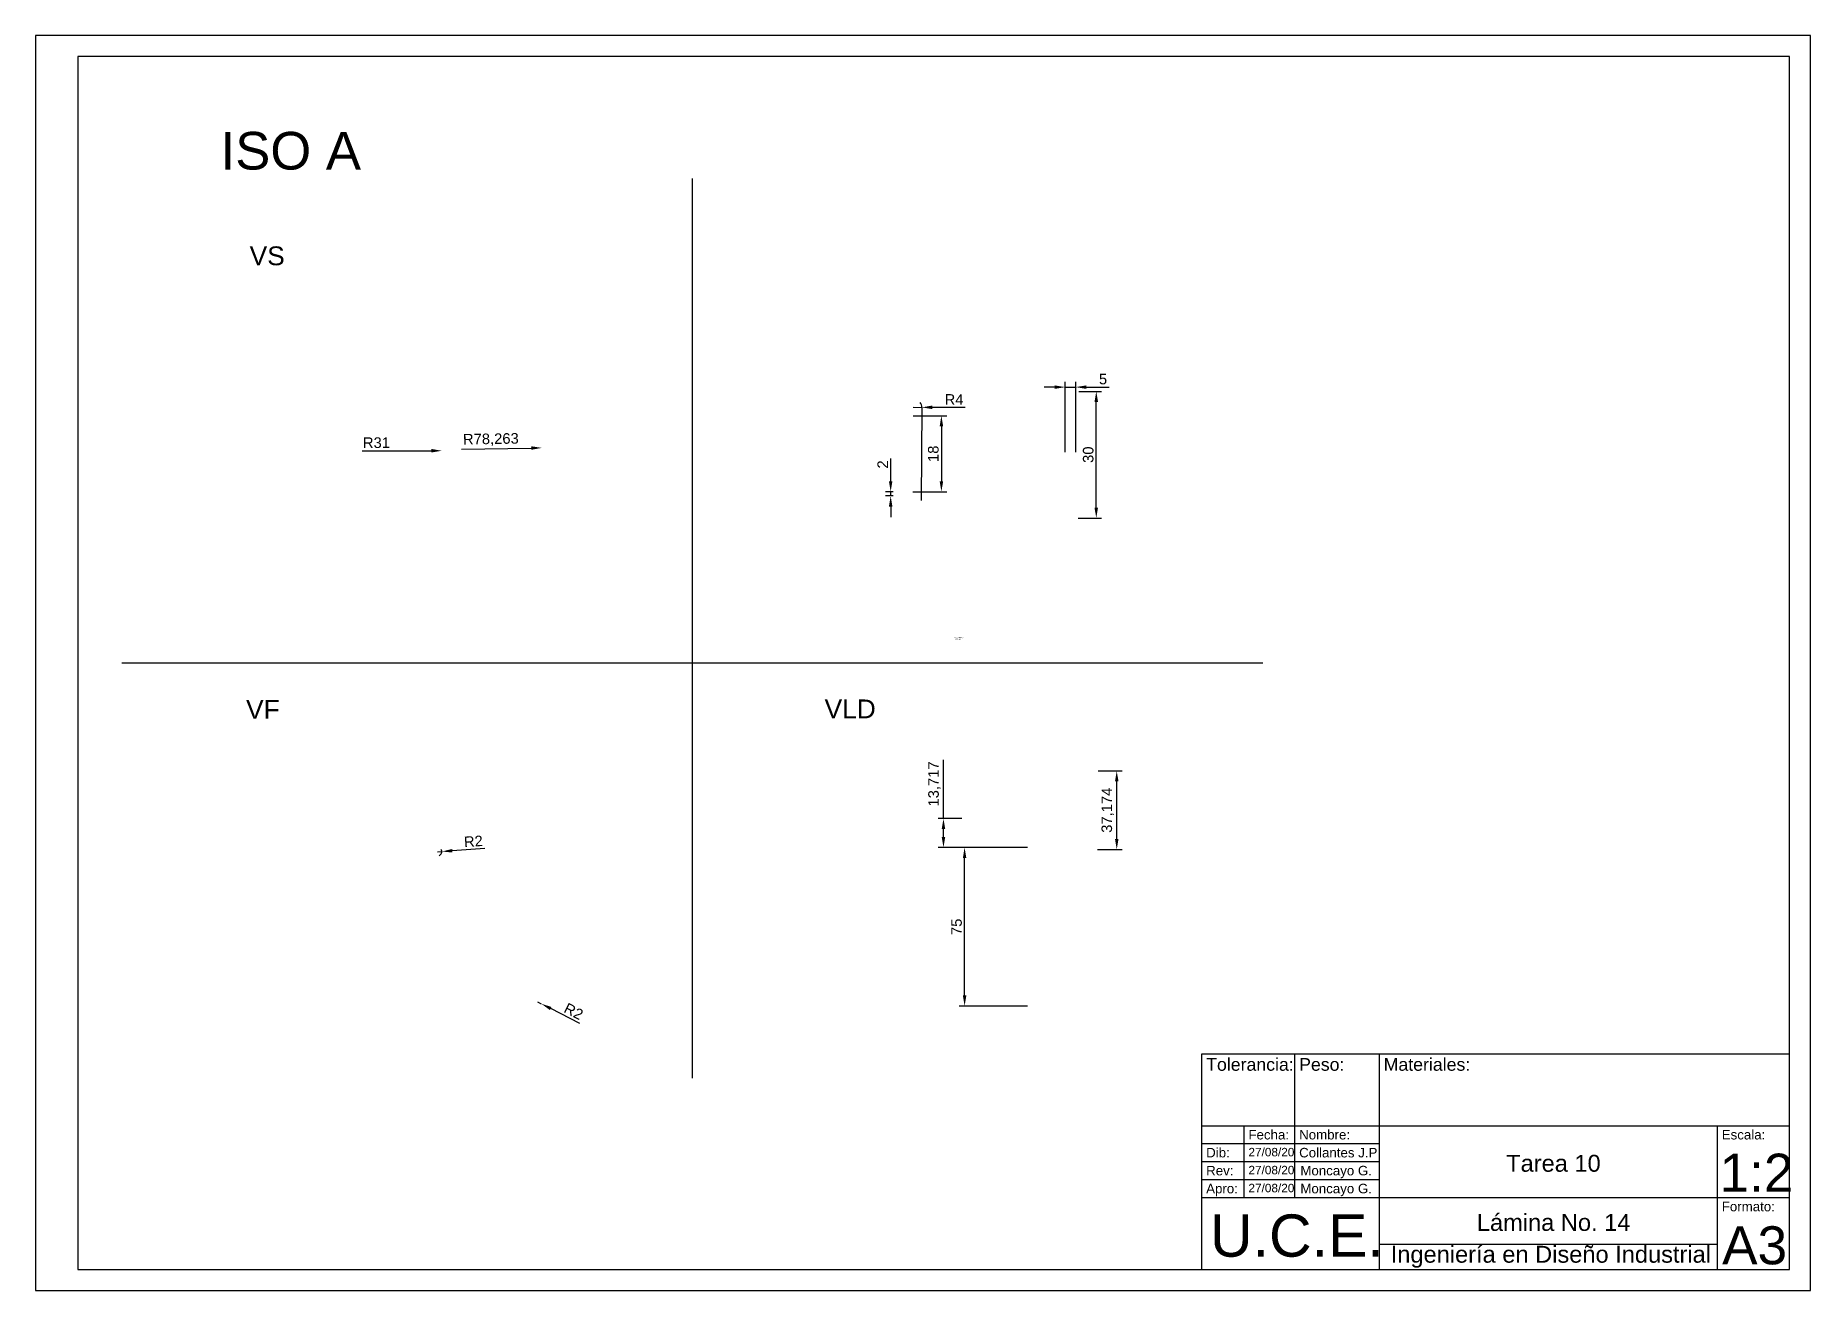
# Paper-space layout 'Presentación' of a CAD drawing. Header units: inches, sheet in millimetres. Extents: x 0 to 420, y 0 to 297.
import ezdxf

# ---------------------------------------------------------------- set-up
doc = ezdxf.new("R2010")
doc.units = ezdxf.units.IN
doc.header["$MEASUREMENT"] = 0
doc.layers.add('Cotas', color=172, linetype='Continuous', lineweight=9)
doc.layers.add('MD_Anotación', color=7, linetype='Continuous', lineweight=25)
doc.styles.get("Standard").update_dxf_attribs({"font": 'arial.ttf'})
doc.dimstyles.new('ISO-25', dxfattribs={"dimtxt": 2.5, "dimasz": 2.5, "dimexe": 1.25, "dimexo": 0.625, "dimtad": 1, "dimdec": 3, "dimtxsty": 'Standard', "dimcen": 2.5, "dimadec": 0, "dimazin": 0, "dimtfac": 1, "dimtdec": 3, "dimtmove": 0, "dimatfit": 3, "dimfxl": 1, "dimarcsym": 0})

# ---------------------------------------------------------------- blocks, each defined once
blk = doc.blocks.new('*D27')
at = {"layer": 'Cotas', "color": 0, "lineweight": -2, "transparency": 16777216}
blk.add_line((77.3, 198.73), (93.67, 198.73), dxfattribs=at)
at = {"layer": 'Cotas', "color": 0, "transparency": 16777216}
blk.add_solid([(93.67, 199.15), (93.67, 198.31), (96.17, 198.73)], dxfattribs=at)
at = {"layer": 'Defpoints', "color": 0, "transparency": 16777216}
for p in [(80.67, 198.73), (96.17, 198.73)]:
    blk.add_point(p, dxfattribs=at)
at = {"layer": 'Cotas', "color": 0, "transparency": 16777216, "insert": (80.67, 200.63), "char_height": 2.5, "attachment_point": 5}
blk.add_mtext('R31', dxfattribs=at)
blk = doc.blocks.new('*D28')
at = {"layer": 'Cotas', "color": 0, "lineweight": -2, "transparency": 16777216}
blk.add_line((100.78, 199.08), (117.29, 199.37), dxfattribs=at)
at = {"layer": 'Cotas', "color": 0, "transparency": 16777216}
blk.add_solid([(117.29, 199.79), (117.3, 198.95), (119.79, 199.41)], dxfattribs=at)
at = {"layer": 'Defpoints', "color": 0, "transparency": 16777216}
for p in [(80.67, 198.73), (119.79, 199.41)]:
    blk.add_point(p, dxfattribs=at)
at = {"layer": 'Cotas', "color": 0, "transparency": 16777216, "insert": (107.75, 201.33), "char_height": 2.5, "attachment_point": 5, "rotation": 1.0022}
blk.add_mtext('R78,263', dxfattribs=at)
blk = doc.blocks.new('*D29')
at = {"layer": 'Cotas', "color": 0, "lineweight": -2, "transparency": 16777216}
for p, q in [((118.8, 68.32), (119.69, 67.86)), ((128.82, 63.19), (121.92, 66.72))]:
    blk.add_line(p, q, dxfattribs=at)
at = {"layer": 'Cotas', "color": 0, "transparency": 16777216}
blk.add_solid([(122.11, 67.09), (121.73, 66.35), (119.69, 67.86)], dxfattribs=at)
at = {"layer": 'Defpoints', "color": 0, "transparency": 16777216}
for p in [(118.8, 68.32), (119.69, 67.86)]:
    blk.add_point(p, dxfattribs=at)
at = {"layer": 'Cotas', "color": 0, "transparency": 16777216, "insert": (127.34, 66.06), "char_height": 2.5, "attachment_point": 5, "rotation": 332.9032}
blk.add_mtext('R2', dxfattribs=at)
blk = doc.blocks.new('*D30')
at = {"layer": 'Cotas', "color": 0, "lineweight": -2, "transparency": 16777216}
for p, q in [((95.13, 103.82), (96.13, 103.89)), ((106.36, 104.61), (98.62, 104.06))]:
    blk.add_line(p, q, dxfattribs=at)
blk.add_arc((95.13, 103.82), 1, 292.4102, 33.6901, dxfattribs=at)
at = {"layer": 'Cotas', "color": 0, "transparency": 16777216}
blk.add_solid([(98.6, 104.48), (98.65, 103.65), (96.13, 103.89)], dxfattribs=at)
at = {"layer": 'Defpoints', "color": 0, "transparency": 16777216}
for p in [(95.13, 103.82), (96.13, 103.89)]:
    blk.add_point(p, dxfattribs=at)
at = {"layer": 'Cotas', "color": 0, "transparency": 16777216, "insert": (103.61, 106.3), "char_height": 2.5, "attachment_point": 5, "rotation": 4.0299}
blk.add_mtext('R2', dxfattribs=at)
blk = doc.blocks.new('*D31')
at = {"layer": 'Cotas', "color": 0, "lineweight": -2, "transparency": 16777216}
for p, q in [((214.84, 111.68), (214.84, 125.57)), ((219.22, 111.68), (213.59, 111.68)), ((214.84, 107.32), (214.84, 109.18)), ((219.22, 104.82), (213.59, 104.82))]:
    blk.add_line(p, q, dxfattribs=at)
at = {"layer": 'Cotas', "color": 0, "transparency": 16777216}
for points in [[(214.43, 109.18), (215.26, 109.18), (214.84, 111.68)], [(214.43, 107.32), (215.26, 107.32), (214.84, 104.82)]]:
    blk.add_solid(points, dxfattribs=at)
at = {"layer": 'Defpoints', "color": 0, "transparency": 16777216}
for p in [(214.84, 111.68), (219.84, 111.68), (219.84, 104.82)]:
    blk.add_point(p, dxfattribs=at)
at = {"layer": 'Cotas', "color": 0, "transparency": 16777216, "insert": (212.72, 119.87), "char_height": 2.5, "attachment_point": 5, "rotation": 90}
blk.add_mtext('13,717', dxfattribs=at)
blk = doc.blocks.new('*D32')
at = {"layer": 'Cotas', "color": 0, "lineweight": -2, "transparency": 16777216}
for p, q in [((251.47, 122.96), (257.09, 122.96)), ((255.84, 106.87), (255.84, 120.46)), ((251.27, 104.37), (257.09, 104.37))]:
    blk.add_line(p, q, dxfattribs=at)
at = {"layer": 'Cotas', "color": 0, "transparency": 16777216}
for points in [[(255.43, 120.46), (256.26, 120.46), (255.84, 122.96)], [(255.43, 106.87), (256.26, 106.87), (255.84, 104.37)]]:
    blk.add_solid(points, dxfattribs=at)
at = {"layer": 'Defpoints', "color": 0, "transparency": 16777216}
for p in [(250.84, 122.96), (255.84, 122.96), (250.64, 104.37)]:
    blk.add_point(p, dxfattribs=at)
at = {"layer": 'Cotas', "color": 0, "transparency": 16777216, "insert": (253.72, 113.66), "char_height": 2.5, "attachment_point": 5, "rotation": 90}
blk.add_mtext('37,174', dxfattribs=at)
blk = doc.blocks.new('*D33')
at = {"layer": 'Cotas', "color": 0, "lineweight": -2, "transparency": 16777216}
for p, q in [((234.72, 104.82), (218.59, 104.82)), ((219.84, 69.82), (219.84, 102.32)), ((234.72, 67.32), (218.59, 67.32))]:
    blk.add_line(p, q, dxfattribs=at)
at = {"layer": 'Cotas', "color": 0, "transparency": 16777216}
for points in [[(219.43, 102.32), (220.26, 102.32), (219.84, 104.82)], [(219.43, 69.82), (220.26, 69.82), (219.84, 67.32)]]:
    blk.add_solid(points, dxfattribs=at)
at = {"layer": 'Defpoints', "color": 0, "transparency": 16777216}
for p in [(219.84, 104.82), (235.34, 104.82), (235.34, 67.32)]:
    blk.add_point(p, dxfattribs=at)
at = {"layer": 'Cotas', "color": 0, "transparency": 16777216, "insert": (217.95, 86.07), "char_height": 2.5, "attachment_point": 5, "rotation": 90}
blk.add_mtext('75', dxfattribs=at)
blk = doc.blocks.new('*D44')
at = {"layer": 'Cotas', "color": 0, "lineweight": -2, "transparency": 16777216}
for p, q in [((246.86, 212.79), (252.25, 212.79)), ((251, 185.29), (251, 210.29)), ((246.69, 182.79), (252.25, 182.79))]:
    blk.add_line(p, q, dxfattribs=at)
at = {"layer": 'Cotas', "color": 0, "transparency": 16777216}
for points in [[(250.58, 210.29), (251.42, 210.29), (251, 212.79)], [(250.58, 185.29), (251.42, 185.29), (251, 182.79)]]:
    blk.add_solid(points, dxfattribs=at)
at = {"layer": 'Defpoints', "color": 0, "transparency": 16777216}
for p in [(246.23, 212.79), (251, 212.79), (246.06, 182.79)]:
    blk.add_point(p, dxfattribs=at)
at = {"layer": 'Cotas', "color": 0, "transparency": 16777216, "insert": (249.1, 197.79), "char_height": 2.5, "attachment_point": 5, "rotation": 90}
blk.add_mtext('30', dxfattribs=at)
blk = doc.blocks.new('*D45')
at = {"layer": 'Cotas', "color": 0, "lineweight": -2, "transparency": 16777216}
for p, q in [((210.33, 207.01), (215.6, 207.01)), ((214.35, 204.51), (214.35, 191.51)), ((210.22, 189.01), (215.6, 189.01))]:
    blk.add_line(p, q, dxfattribs=at)
at = {"layer": 'Cotas', "color": 0, "transparency": 16777216}
for points in [[(213.94, 204.51), (214.77, 204.51), (214.35, 207.01)], [(213.94, 191.51), (214.77, 191.51), (214.35, 189.01)]]:
    blk.add_solid(points, dxfattribs=at)
at = {"layer": 'Defpoints', "color": 0, "transparency": 16777216}
for p in [(209.7, 207.01), (209.6, 189.01), (214.35, 189.01)]:
    blk.add_point(p, dxfattribs=at)
at = {"layer": 'Cotas', "color": 0, "transparency": 16777216, "insert": (212.45, 198.01), "char_height": 2.5, "attachment_point": 5, "rotation": 90}
blk.add_mtext('18', dxfattribs=at)
blk = doc.blocks.new('*D46')
at = {"layer": 'Cotas', "color": 0, "lineweight": -2, "transparency": 16777216}
for p, q in [((202.35, 191.53), (202.35, 196.93)), ((202.97, 189.03), (201.1, 189.03)), ((202.35, 188.03), (202.35, 189.03)), ((202.97, 188.03), (201.1, 188.03)), ((202.35, 185.53), (202.35, 183.03))]:
    blk.add_line(p, q, dxfattribs=at)
at = {"layer": 'Cotas', "color": 0, "transparency": 16777216}
for points in [[(201.94, 191.53), (202.77, 191.53), (202.35, 189.03)], [(201.94, 185.53), (202.77, 185.53), (202.35, 188.03)]]:
    blk.add_solid(points, dxfattribs=at)
at = {"layer": 'Defpoints', "color": 0, "transparency": 16777216}
for p in [(202.35, 189.03), (203.6, 189.03), (203.59, 188.03)]:
    blk.add_point(p, dxfattribs=at)
at = {"layer": 'Cotas', "color": 0, "transparency": 16777216, "insert": (200.47, 195.48), "char_height": 2.5, "attachment_point": 5, "rotation": 90}
blk.add_mtext('2', dxfattribs=at)
blk = doc.blocks.new('*D47')
at = {"layer": 'Cotas', "color": 0, "lineweight": -2, "transparency": 16777216}
for p, q in [((207.71, 209.01), (209.71, 209)), ((219.98, 209), (212.21, 209))]:
    blk.add_line(p, q, dxfattribs=at)
blk.add_arc((207.71, 209.01), 2, 359.6733, 35.7708, dxfattribs=at)
at = {"layer": 'Cotas', "color": 0, "transparency": 16777216}
blk.add_solid([(212.21, 209.42), (212.21, 208.59), (209.71, 209)], dxfattribs=at)
at = {"layer": 'Defpoints', "color": 0, "transparency": 16777216}
for p in [(207.71, 209.01), (209.71, 209)]:
    blk.add_point(p, dxfattribs=at)
at = {"layer": 'Cotas', "color": 0, "transparency": 16777216, "insert": (217.35, 210.87), "char_height": 2.5, "attachment_point": 5, "rotation": 359.961}
blk.add_mtext('R4', dxfattribs=at)
blk = doc.blocks.new('*D48')
at = {"layer": 'Cotas', "color": 0, "lineweight": -2, "transparency": 16777216}
for p, q in [((243.65, 198.43), (243.65, 215.04)), ((246.15, 198.41), (246.15, 215.04)), ((241.15, 213.79), (238.65, 213.79)), ((243.65, 213.79), (246.15, 213.79)), ((248.65, 213.79), (254.06, 213.79))]:
    blk.add_line(p, q, dxfattribs=at)
at = {"layer": 'Cotas', "color": 0, "transparency": 16777216}
for points in [[(241.15, 214.2), (241.15, 213.37), (243.65, 213.79)], [(248.65, 214.2), (248.65, 213.37), (246.15, 213.79)]]:
    blk.add_solid(points, dxfattribs=at)
at = {"layer": 'Defpoints', "color": 0, "transparency": 16777216}
for p in [(246.15, 213.79), (243.65, 197.8), (246.15, 197.79)]:
    blk.add_point(p, dxfattribs=at)
at = {"layer": 'Cotas', "color": 0, "transparency": 16777216, "insert": (252.6, 215.68), "char_height": 2.5, "attachment_point": 5}
blk.add_mtext('5', dxfattribs=at)

psp = doc.layouts.new('Presentación')

# ---------------------------------------------------------------- linework, layer by layer
for p, q in [((420, 297), (0, 297)), ((0, 297), (0, 0)), ((420, 0), (420, 297)), ((415, 292), (10, 292)), ((10, 292), (10, 5)), ((415, 5), (415, 292)), ((155.40615, 263.14074), (155.40615, 50.23952)), ((207.70024, 207.00584), (212.24754, 207.00584)), ((209.71161, 208.99441), (209.58618, 186.99476)), ((207.59762, 189.00613), (210.85801, 189.00613)), ((155.40615, 148.5), (20.40615, 148.5)), ((290.40615, 148.5), (155.40615, 148.5)), ((276, 56), (415, 56)), ((276, 5), (276, 56)), ((298, 22), (298, 56)), ((318, 5), (318, 56)), ((276, 39), (415, 39)), ((286, 22), (286, 39)), ((398, 5), (398, 39)), ((276, 34.75), (318, 34.75)), ((276, 30.5), (318, 30.5)), ((276, 26.25), (318, 26.25)), ((276, 22), (415, 22)), ((318, 11), (398, 11)), ((10, 5), (415, 5)), ((276, 8), (276, 8)), ((0, 0), (420, 0))]:
    psp.add_line(p, q)

# ---------------------------------------------------------------- texts
for s, height, p in [('ISO A', 8.912218, (43.80476, 265.27626, 4786.9812)), ('VS', 4.456109, (50.67201, 242.62689, 2393.4906)), ('VF', 4.456109, (49.82416, 135.28838, 2393.4906)), ('VLD', 4.456109, (186.71748, 135.40933, 2393.4906))]:
    psp.add_text(s, height=height).set_placement(p)
at = {"attachment_point": 1}
for s, width, insert, char_height in [('Tolerancia:', 22, (277, 55), 3), ('Peso:', 22, (299, 55), 3), ('Materiales:', 22, (319, 55), 3), ('Fecha:', 22, (287, 38), 2.25), ('Nombre:', 22, (299, 38), 2.25), ('Escala:', 22, (399, 38), 2.25), ('Dib:', 22, (277, 33.75), 2.25), ('Collantes J.P', 22, (299, 33.75), 2.25), ('Rev:', 22, (277, 29.5), 2.25), ('Tarea 10', 78.0952342, (347.99263, 32.10465), 4), ('1:2', 38.1239892, (398.47844, 32.38193), 9), ('Apro:', 22, (277, 25.25), 2.25), ('Formato:', 22, (399, 21), 2.25), ('U.C.E.', 38.1239892, (277.9, 18), 10), ('Lámina No. 14', 37.7452334, (341.0516, 18.10795), 4), ('A3', 38.1239892, (399.09064, 15.19702), 9), ('Ingeniería en Diseño Industrial', 78.0952342, (320.67147, 10.57896), 4)]:
    psp.add_mtext_dynamic_manual_height_columns(s, width=width, gutter_width=12.5, heights=[0], dxfattribs=dict(at, insert=insert, char_height=char_height))
at = {"ltscale": 0.01, "attachment_point": 1}
for s, insert, char_height in [('27/08/20', (287, 33.75), 2), ('27/08/20', (287, 29.5), 2), ('Moncayo G.', (299.28751, 29.5), 2.25), ('27/08/20', (287, 25.25), 2), ('Moncayo G.', (299.28751, 25.25), 2.25)]:
    psp.add_mtext_dynamic_manual_height_columns(s, width=22, gutter_width=12.5, heights=[0], dxfattribs=dict(at, insert=insert, char_height=char_height))
at = {"layer": 'MD_Anotación', "insert": (218.48088, 154.66132), "char_height": 0.24, "width": 2.2855662, "attachment_point": 2}
psp.add_mtext('SECCIÓN A-A\\PSCALE 1:2', dxfattribs=at)

# ---------------------------------------------------------------- dimensions: what is measured, and where the dimension line sits
at = {"layer": 'Cotas'}
dim = psp.add_linear_dim(base=(246.1483, 213.78622), p1=(243.64834, 197.80074), p2=(246.1483, 197.78648), dimstyle='ISO-25', override={"dimlfac": -2}, dxfattribs=at)
dim.commit()
dim.dimension.update_dxf_attribs({"geometry": '*D48', "text_midpoint": (252.60209, 215.68254)})
for center, mpoint, picture, middle in [((207.71164, 209.00581), (209.71164, 209.00445), '*D47', (217.34722, 208.99925)), ((80.66843, 198.72997), (96.16843, 198.72997), '*D27', (80.66843, 198.72997)), ((80.66843, 198.72997), (119.79393, 199.41444), '*D28', (107.78519, 199.20436)), ((95.13325, 103.81687), (96.13077, 103.88715), '*D30', (103.73981, 104.42322)), ((118.79991, 68.31687), (119.69015, 67.86138), '*D29', (126.4808, 64.38691))]:
    dim = psp.add_radius_dim(center=center, mpoint=mpoint, dimstyle='ISO-25', override={"dimlfac": -2}, dxfattribs=at)
    dim.commit()
    dim.dimension.update_dxf_attribs({"geometry": picture, "text_midpoint": middle, "dimtype": 164})
for base, p1, p2, picture, middle in [((250.99862, 212.79194), (246.06281, 182.79243), (246.23386, 212.79194), '*D44', (249.09633, 197.79218)), ((214.35486, 189.00613), (209.70027, 207.00584), (209.59765, 189.00613), '*D45', (212.45343, 198.00599))]:
    dim = psp.add_linear_dim(base=base, p1=p1, p2=p2, angle=90, dimstyle='ISO-25', dxfattribs=at)
    dim.commit()
    dim.dimension.update_dxf_attribs({"geometry": picture, "text_midpoint": middle})
for base, p1, p2, picture, middle in [((202.35326, 189.02894), (203.59198, 188.02895), (203.59768, 189.02894), '*D46', (200.47315, 195.48187)), ((214.84499, 111.67534), (219.84494, 104.81687), (219.84494, 111.67534), '*D31', (212.7176, 119.87196)), ((255.84494, 122.95841), (250.64181, 104.37157), (250.84494, 122.95841), '*D32', (253.71755, 113.66499)), ((219.84494, 104.81687), (235.34494, 67.31687), (235.34494, 104.81687), '*D33', (217.94862, 86.06687))]:
    dim = psp.add_linear_dim(base=base, p1=p1, p2=p2, angle=90, dimstyle='ISO-25', override={"dimlfac": -2}, dxfattribs=at)
    dim.commit()
    dim.dimension.update_dxf_attribs({"geometry": picture, "text_midpoint": middle})

doc.saveas('drawing.dxf')
